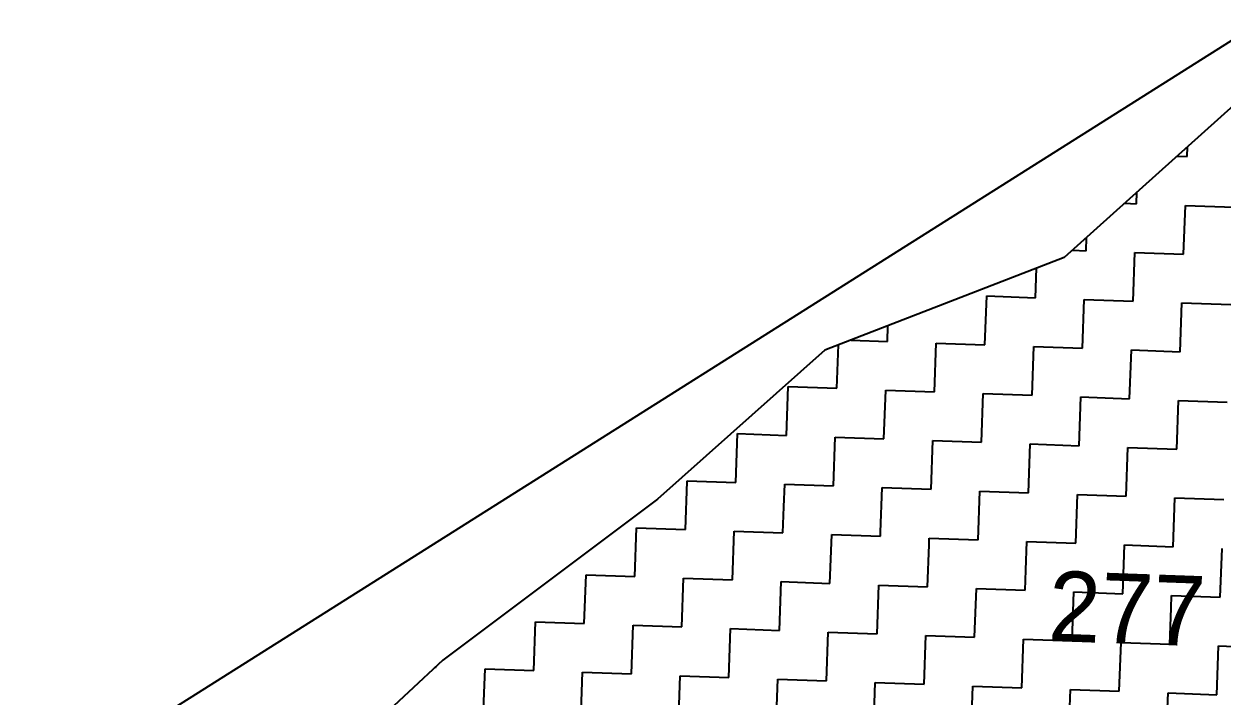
# Model space of a CAD drawing. Header units: metres. Extents: x 287345 to 291891, y 1993918 to 1999987.
# Drawn here: x 289313.6 to 289560.5, y 1999291.8 to 1999430.4 of the extents above; entities that cross this region are included whole.
import ezdxf
from ezdxf.enums import TextEntityAlignment as Align

# ---------------------------------------------------------------- set-up
doc = ezdxf.new("R2010")
doc.units = ezdxf.units.M
doc.header["$MEASUREMENT"] = 0
for name, color, linetype in [('POLY_HATCH', 12, 'Continuous'), ('TEXT_PARCEL', 7, 'Continuous'), ('V_BOUND_LINE', 7, 'Continuous')]:
    doc.layers.add(name, color=color, linetype=linetype)
doc.styles.add('TEXT_MAP', font='')
doc.styles.get('TEXT_MAP').set_extended_font_data('Kruti Dev 050')

msp = doc.modelspace()

# ---------------------------------------------------------------- linework, layer by layer
at = {"layer": 'POLY_HATCH'}
for p, q in [((289571.05, 1999420.97), (289527.97, 1999382.2)), ((289527.97, 1999382.2), (289478.63, 1999363.1)), ((289478.63, 1999363.1), (289444.17, 1999332.36)), ((289444.17, 1999332.36), (289399.9, 1999299.19)), ((289399.9, 1999299.19), (289359.64, 1999261.7))]:
    msp.add_line(p, q, dxfattribs=at)
at = {"layer": 'POLY_HATCH', "linetype": 'Continuous'}
for p, q in [((289551.2, 1999403.1), (289553.29, 1999403.03)), ((289553.29, 1999403.03), (289553.36, 1999405.05)), ((289542.88, 1999393.33), (289542.97, 1999395.7)), ((289540.43, 1999393.42), (289542.88, 1999393.33)), ((289552.58, 1999382.92), (289552.94, 1999392.97)), ((289552.94, 1999392.97), (289562.99, 1999392.62)), ((289532.47, 1999383.63), (289532.57, 1999386.34)), ((289529.67, 1999383.73), (289532.47, 1999383.63)), ((289542.17, 1999373.22), (289542.53, 1999383.27)), ((289542.53, 1999383.27), (289552.58, 1999382.92)), ((289522.06, 1999373.93), (289522.28, 1999380)), ((289511.65, 1999364.23), (289512.01, 1999374.29)), ((289512.01, 1999374.29), (289522.06, 1999373.93)), ((289531.76, 1999363.52), (289532.12, 1999373.58)), ((289532.12, 1999373.58), (289542.17, 1999373.22)), ((289551.87, 1999362.81), (289552.23, 1999372.86)), ((289552.23, 1999372.86), (289562.28, 1999372.51)), ((289491.54, 1999364.94), (289491.66, 1999368.14)), ((289481.13, 1999355.25), (289481.45, 1999364.19)), ((289484.07, 1999365.21), (289491.54, 1999364.94)), ((289501.24, 1999354.53), (289501.6, 1999364.59)), ((289501.6, 1999364.59), (289511.65, 1999364.23)), ((289521.35, 1999353.82), (289521.71, 1999363.88)), ((289521.71, 1999363.88), (289531.76, 1999363.52)), ((289541.46, 1999353.11), (289541.81, 1999363.17)), ((289541.81, 1999363.17), (289551.87, 1999362.81)), ((289470.72, 1999345.55), (289471.08, 1999355.6)), ((289471.08, 1999355.6), (289481.13, 1999355.25)), ((289490.83, 1999344.84), (289491.19, 1999354.89)), ((289491.19, 1999354.89), (289501.24, 1999354.53)), ((289510.94, 1999344.12), (289511.3, 1999354.18)), ((289511.3, 1999354.18), (289521.35, 1999353.82)), ((289531.05, 1999343.41), (289531.4, 1999353.47)), ((289531.4, 1999353.47), (289541.46, 1999353.11)), ((289551.16, 1999342.7), (289551.51, 1999352.76)), ((289551.51, 1999352.76), (289561.57, 1999352.4)), ((289460.31, 1999335.85), (289460.67, 1999345.9)), ((289460.67, 1999345.9), (289470.72, 1999345.55)), ((289480.42, 1999335.14), (289480.78, 1999345.19)), ((289480.78, 1999345.19), (289490.83, 1999344.84)), ((289500.53, 1999334.43), (289500.89, 1999344.48)), ((289500.89, 1999344.48), (289510.94, 1999344.12)), ((289520.64, 1999333.71), (289520.99, 1999343.77)), ((289520.99, 1999343.77), (289531.05, 1999343.41)), ((289540.75, 1999333), (289541.1, 1999343.06)), ((289541.1, 1999343.06), (289551.16, 1999342.7)), ((289449.9, 1999326.15), (289450.25, 1999336.07)), ((289450.25, 1999336.07), (289450.26, 1999336.2)), ((289450.26, 1999336.2), (289460.31, 1999335.85)), ((289470.2, 1999330.84), (289470.37, 1999335.49)), ((289470.37, 1999335.49), (289480.42, 1999335.14)), ((289490.15, 1999325.61), (289490.47, 1999334.78)), ((289490.47, 1999334.78), (289500.53, 1999334.43)), ((289510.23, 1999324.02), (289510.58, 1999334.07)), ((289510.58, 1999334.07), (289520.64, 1999333.71)), ((289530.34, 1999323.3), (289530.69, 1999333.36)), ((289530.69, 1999333.36), (289540.75, 1999333)), ((289550.45, 1999322.59), (289550.8, 1999332.65)), ((289550.8, 1999332.65), (289560.86, 1999332.29)), ((289470.01, 1999325.44), (289470.2, 1999330.84)), ((289439.49, 1999316.45), (289439.85, 1999326.51)), ((289439.85, 1999326.51), (289449.9, 1999326.15)), ((289459.6, 1999315.74), (289459.96, 1999325.79)), ((289459.96, 1999325.79), (289470.01, 1999325.44)), ((289479.71, 1999315.03), (289480.06, 1999325.08)), ((289480.06, 1999325.08), (289490.12, 1999324.73)), ((289490.12, 1999324.73), (289490.15, 1999325.61)), ((289500.12, 1999322.99), (289500.17, 1999324.37)), ((289500.17, 1999324.37), (289510.23, 1999324.02)), ((289499.82, 1999314.32), (289500.12, 1999322.99)), ((289520.07, 1999317.76), (289520.28, 1999323.66)), ((289520.28, 1999323.66), (289530.34, 1999323.3)), ((289540.04, 1999312.89), (289540.39, 1999322.95)), ((289540.39, 1999322.95), (289550.45, 1999322.59)), ((289560.14, 1999312.18), (289560.5, 1999322.24)), ((289429.08, 1999306.75), (289429.44, 1999316.81)), ((289429.44, 1999316.81), (289439.49, 1999316.45)), ((289519.93, 1999313.61), (289520.07, 1999317.76)), ((289449.19, 1999306.04), (289449.55, 1999316.1)), ((289449.55, 1999316.1), (289459.6, 1999315.74)), ((289469.3, 1999305.33), (289469.65, 1999315.38)), ((289469.65, 1999315.38), (289479.71, 1999315.03)), ((289489.41, 1999304.62), (289489.76, 1999314.67)), ((289489.76, 1999314.67), (289499.82, 1999314.32)), ((289509.52, 1999303.91), (289509.87, 1999313.96)), ((289509.87, 1999313.96), (289519.93, 1999313.61)), ((289529.63, 1999303.19), (289529.98, 1999313.25)), ((289529.98, 1999313.25), (289538.42, 1999312.95)), ((289538.42, 1999312.95), (289540.04, 1999312.89)), ((289550, 1999309.91), (289550.09, 1999312.54)), ((289550.09, 1999312.54), (289560.14, 1999312.18)), ((289549.73, 1999302.48), (289550, 1999309.91)), ((289418.67, 1999297.05), (289419.03, 1999307.11)), ((289419.03, 1999307.11), (289429.08, 1999306.75)), ((289438.78, 1999296.34), (289439.14, 1999306.4)), ((289439.14, 1999306.4), (289449.19, 1999306.04)), ((289458.89, 1999295.63), (289459.24, 1999305.69)), ((289459.24, 1999305.69), (289469.3, 1999305.33)), ((289479, 1999294.92), (289479.35, 1999304.97)), ((289479.35, 1999304.97), (289489.41, 1999304.62)), ((289499.11, 1999294.21), (289499.46, 1999304.26)), ((289499.46, 1999304.26), (289509.52, 1999303.91)), ((289519.22, 1999293.5), (289519.57, 1999303.55)), ((289519.57, 1999303.55), (289529.63, 1999303.19)), ((289539.32, 1999292.78), (289539.68, 1999302.84)), ((289539.68, 1999302.84), (289549.73, 1999302.48)), ((289559.43, 1999292.07), (289559.79, 1999302.13)), ((289559.79, 1999302.13), (289569.84, 1999301.77)), ((289398.38, 1999297.77), (289398.56, 1999297.77)), ((289398.56, 1999297.77), (289398.57, 1999297.95)), ((289408.26, 1999287.36), (289408.62, 1999297.41)), ((289408.62, 1999297.41), (289418.67, 1999297.05)), ((289428.37, 1999286.64), (289428.72, 1999296.7)), ((289428.72, 1999296.7), (289438.78, 1999296.34)), ((289448.48, 1999285.93), (289448.83, 1999295.99)), ((289448.83, 1999295.99), (289458.89, 1999295.63)), ((289468.59, 1999285.22), (289468.94, 1999295.28)), ((289468.94, 1999295.28), (289479, 1999294.92)), ((289488.7, 1999284.51), (289489.05, 1999294.56)), ((289489.05, 1999294.56), (289499.11, 1999294.21)), ((289508.81, 1999283.8), (289509.16, 1999293.85)), ((289509.16, 1999293.85), (289519.22, 1999293.5)), ((289528.91, 1999283.09), (289529.27, 1999293.14)), ((289529.27, 1999293.14), (289539.32, 1999292.78)), ((289549.02, 1999282.37), (289549.38, 1999292.43)), ((289549.38, 1999292.43), (289559.43, 1999292.07))]:
    msp.add_line(p, q, dxfattribs=at)
at = {"layer": 'V_BOUND_LINE'}
msp.add_line((289567.89, 1999430.39), (289313.61, 1999269.81), dxfattribs=at)

# ---------------------------------------------------------------- texts
at = {"layer": 'TEXT_PARCEL', "style": 'TEXT_MAP'}
msp.add_text('277', height=14.488, rotation=357.9734, dxfattribs=at).set_placement((289540.93, 1999309.93), align=Align.MIDDLE)

doc.saveas('drawing.dxf')
